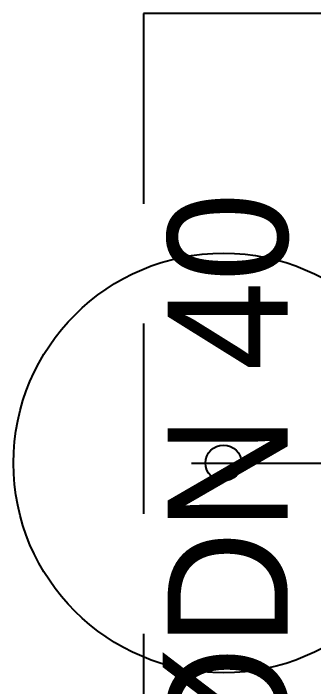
# Model space of a CAD drawing. Header units: millimetres. Extents: x -1292 to 2253, y 326 to 453.
# Drawn here: x 2098.54 to 2098.79, y 357.66 to 358.221 of the extents above; entities that cross this region are included whole.
import ezdxf
from ezdxf.enums import TextEntityAlignment as Align

# ---------------------------------------------------------------- set-up
doc = ezdxf.new("R2010")
doc.units = ezdxf.units.MM
doc.header["$LTSCALE"] = 0.5
doc.linetypes.add('HIDDEN', pattern=[9.525, 6.35, -3.175])
for name, color, linetype in [('-HIDRO', 8, 'Continuous'), ('TEXTO', 7, 'Continuous'), ('VISTA1', 1, 'Continuous')]:
    doc.layers.add(name, color=color, linetype=linetype)

msp = doc.modelspace()

# ---------------------------------------------------------------- linework, layer by layer
at = {"layer": '-HIDRO', "linetype": 'HIDDEN', "ltscale": 0.05}
msp.add_line((2098.64874, 358.22117), (2098.64874, 356.47117), dxfattribs=at)
at = {"layer": '-HIDRO', "ltscale": 0.05}
msp.add_line((2098.99874, 358.22117), (2098.64874, 358.22117), dxfattribs=at)
for radius in [0.175, 0.015]:
    msp.add_circle((2098.71548, 357.84617), radius, dxfattribs=at)
at = {"layer": 'VISTA1'}
msp.add_line((2098.68884, 357.84617), (2098.81695, 357.84617), dxfattribs=at)

# ---------------------------------------------------------------- texts
at = {"layer": 'TEXTO'}
msp.add_text('ØDN 40', height=0.1, rotation=90, dxfattribs=at).set_placement((2098.71889, 357.83036), align=Align.MIDDLE_CENTER)

doc.saveas('drawing.dxf')
